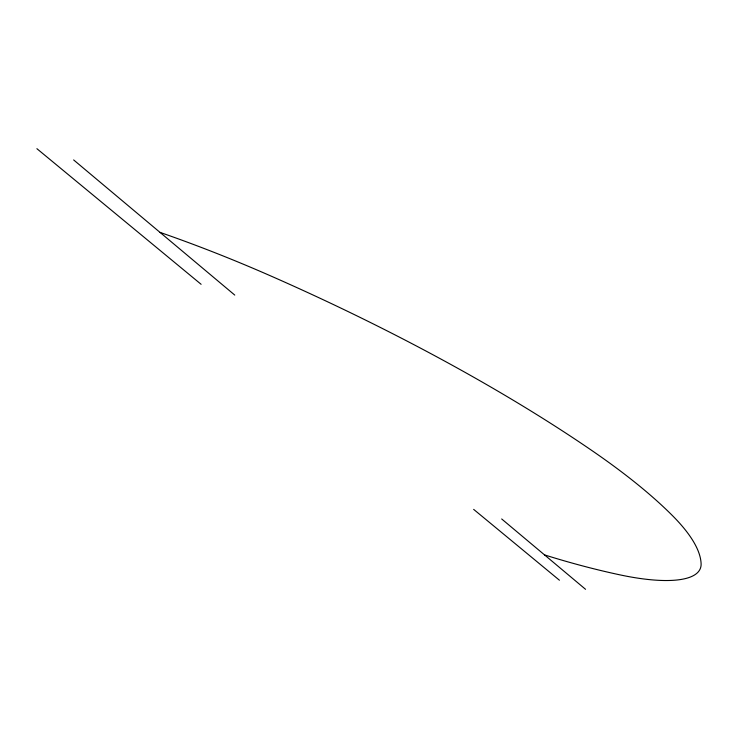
<?xml version="1.0" encoding="UTF-8"?>
<svg xmlns="http://www.w3.org/2000/svg" width="738" height="738" viewBox="0 0 738 738"><rect width="100%" height="100%" fill="white"/><g stroke="black" fill="none" stroke-linecap="round" stroke-linejoin="round"><path stroke-width="1.11" d="M36.9 148.689L201.114 284.305M473.658 509.377L559.432 580.216M73.643 159.934L234.758 295.08M501.674 518.962L585.557 589.311M160.008 232.378A427.154 115.958 24.4 0 1 270.781 275.957A584.902 144.113 24.1 0 1 591.415 450.217A416.149 112.065 23.3 0 1 672.761 515.927A278.281 78.818 22.1 0 1 701.1 563.777A135.266 38.487 20.4 0 1 619.828 574.837A313.078 99.252 21.2 0 1 544.515 554.893"/></g></svg>
